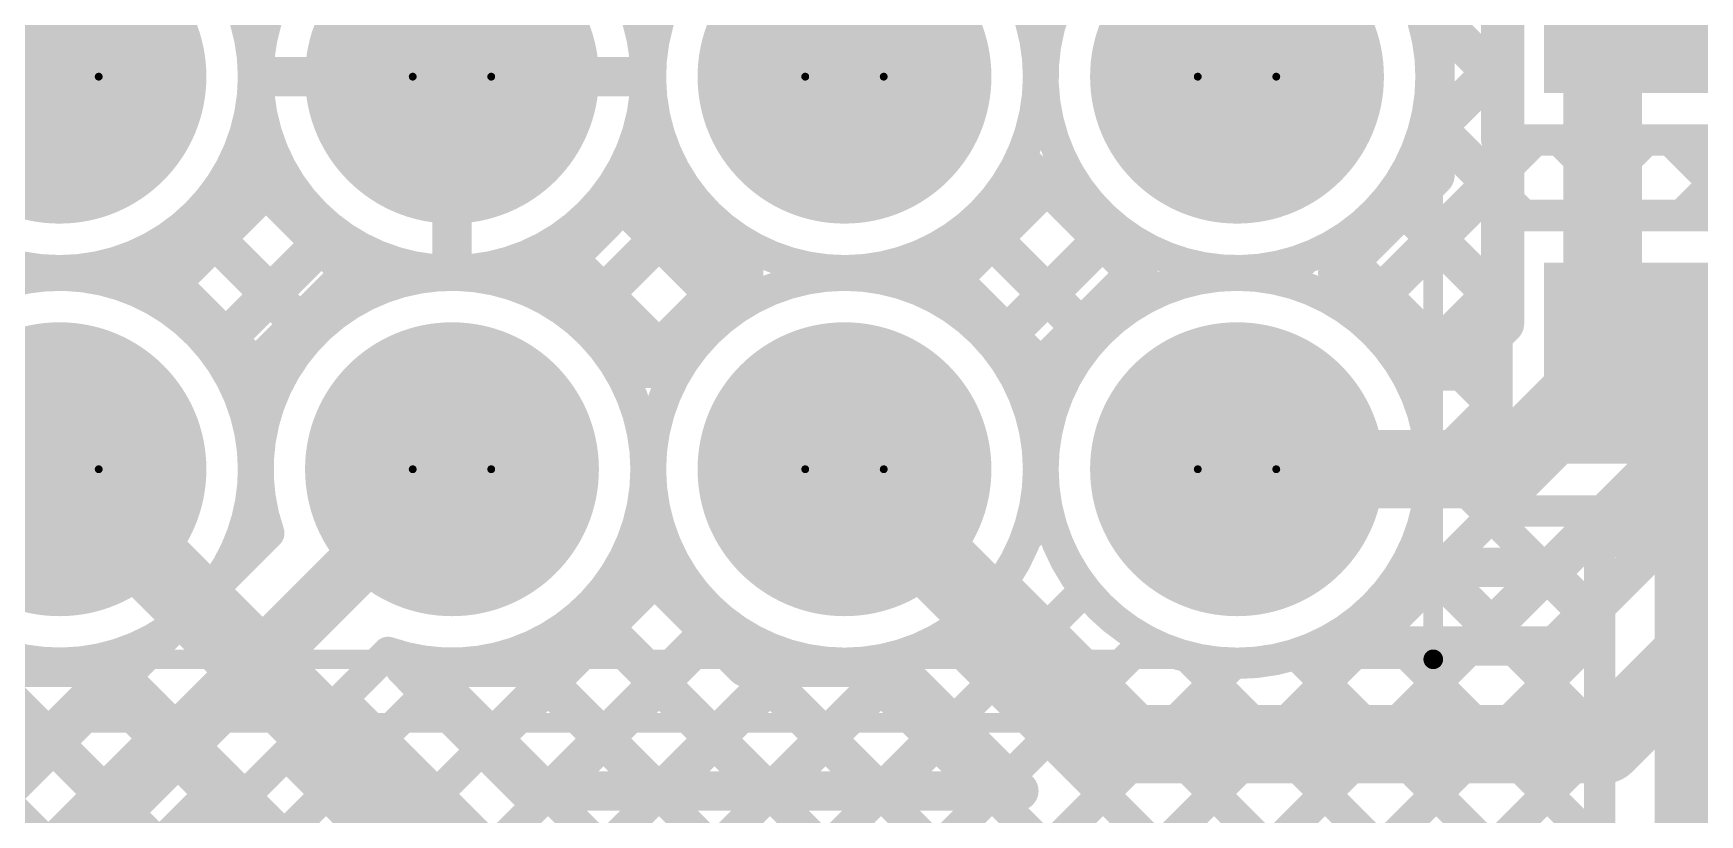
# Model space of a CAD drawing. Header units: inches. Extents: x -1.9 to 9.4, y 0 to 6.7.
# Drawn here: x 0.5357 to 0.9603, y 2.3136 to 2.5126 of the extents above; entities that cross this region are included whole.
import ezdxf

# ---------------------------------------------------------------- set-up
doc = ezdxf.new("R2010")
doc.units = ezdxf.units.IN
doc.header["$MEASUREMENT"] = 0
for name, color, linetype in [('Bottom Layer', 5, 'Continuous'), ('Bottom Solder', 6, 'Continuous'), ('Drill Drawing', 1, 'Continuous'), ('Multi-Layer', 9, 'Continuous'), ('Pad Holes', 156, 'Continuous'), ('Top Layer', 1, 'Continuous'), ('Top Overlay', 2, 'Continuous'), ('Top Paste', 8, 'Continuous'), ('Top Solder', 216, 'Continuous')]:
    doc.layers.add(name, color=color, linetype=linetype)

# ---------------------------------------------------------------- blocks, each defined once
blk = doc.blocks.new('PE2818_I_1')
at = {"layer": 'Top Overlay', "const_width": 0.005}
blk.add_lwpolyline([(0.55118, 0.61024), (0.55118, -0.61024)], dxfattribs=at)
blk = doc.blocks.new('PH_01338_21')
at = {"layer": 'Bottom Layer'}
h = blk.add_hatch(color=5, dxfattribs=at)
edge = h.paths.add_edge_path()
edge.add_arc((-0.1, 0.05), 0.03543, 0, 360)
h = blk.add_hatch(color=5, dxfattribs=at)
edge = h.paths.add_edge_path()
edge.add_arc((0, 0.05), 0.03543, 0, 360)
h = blk.add_hatch(color=5, dxfattribs=at)
edge = h.paths.add_edge_path()
edge.add_arc((0.1, 0.05), 0.03543, 0, 360)
h = blk.add_hatch(color=5, dxfattribs=at)
edge = h.paths.add_edge_path()
edge.add_arc((0.2, 0.05), 0.03543, 0, 360)
h = blk.add_hatch(color=5, dxfattribs=at)
edge = h.paths.add_edge_path()
edge.add_arc((-0.1, -0.05), 0.03543, 0, 360)
h = blk.add_hatch(color=5, dxfattribs=at)
edge = h.paths.add_edge_path()
edge.add_arc((0, -0.05), 0.03543, 0, 360)
h = blk.add_hatch(color=5, dxfattribs=at)
edge = h.paths.add_edge_path()
edge.add_arc((0.1, -0.05), 0.03543, 0, 360)
h = blk.add_hatch(color=5, dxfattribs=at)
edge = h.paths.add_edge_path()
edge.add_arc((0.2, -0.05), 0.03543, 0, 360)
at = {"layer": 'Bottom Solder'}
h = blk.add_hatch(color=6, dxfattribs=at)
edge = h.paths.add_edge_path()
edge.add_arc((-0.1, 0.05), 0.03743, 0, 360)
h = blk.add_hatch(color=6, dxfattribs=at)
edge = h.paths.add_edge_path()
edge.add_arc((0, 0.05), 0.03743, 0, 360)
h = blk.add_hatch(color=6, dxfattribs=at)
edge = h.paths.add_edge_path()
edge.add_arc((0.1, 0.05), 0.03743, 0, 360)
h = blk.add_hatch(color=6, dxfattribs=at)
edge = h.paths.add_edge_path()
edge.add_arc((0.2, 0.05), 0.03743, 0, 360)
h = blk.add_hatch(color=6, dxfattribs=at)
edge = h.paths.add_edge_path()
edge.add_arc((-0.1, -0.05), 0.03743, 0, 360)
h = blk.add_hatch(color=6, dxfattribs=at)
edge = h.paths.add_edge_path()
edge.add_arc((0, -0.05), 0.03743, 0, 360)
h = blk.add_hatch(color=6, dxfattribs=at)
edge = h.paths.add_edge_path()
edge.add_arc((0.1, -0.05), 0.03743, 0, 360)
h = blk.add_hatch(color=6, dxfattribs=at)
edge = h.paths.add_edge_path()
edge.add_arc((0.2, -0.05), 0.03743, 0, 360)
at = {"layer": 'Multi-Layer'}
h = blk.add_hatch(color=9, dxfattribs=at)
edge = h.paths.add_edge_path()
edge.add_arc((-0.1, 0.05), 0.03543, 0, 360)
h = blk.add_hatch(color=9, dxfattribs=at)
edge = h.paths.add_edge_path()
edge.add_arc((0, 0.05), 0.03543, 0, 360)
h = blk.add_hatch(color=9, dxfattribs=at)
edge = h.paths.add_edge_path()
edge.add_arc((0.1, 0.05), 0.03543, 0, 360)
h = blk.add_hatch(color=9, dxfattribs=at)
edge = h.paths.add_edge_path()
edge.add_arc((0.2, 0.05), 0.03543, 0, 360)
h = blk.add_hatch(color=9, dxfattribs=at)
edge = h.paths.add_edge_path()
edge.add_arc((-0.1, -0.05), 0.03543, 0, 360)
h = blk.add_hatch(color=9, dxfattribs=at)
edge = h.paths.add_edge_path()
edge.add_arc((0, -0.05), 0.03543, 0, 360)
h = blk.add_hatch(color=9, dxfattribs=at)
edge = h.paths.add_edge_path()
edge.add_arc((0.1, -0.05), 0.03543, 0, 360)
h = blk.add_hatch(color=9, dxfattribs=at)
edge = h.paths.add_edge_path()
edge.add_arc((0.2, -0.05), 0.03543, 0, 360)
at = {"layer": 'Pad Holes'}
h = blk.add_hatch(color=7, dxfattribs=at)
edge = h.paths.add_edge_path()
edge.add_arc((-0.1, 0.05), 0.02165, 0, 360)
h = blk.add_hatch(color=7, dxfattribs=at)
edge = h.paths.add_edge_path()
edge.add_arc((0, 0.05), 0.02165, 0, 360)
h = blk.add_hatch(color=7, dxfattribs=at)
edge = h.paths.add_edge_path()
edge.add_arc((0.1, 0.05), 0.02165, 0, 360)
h = blk.add_hatch(color=7, dxfattribs=at)
edge = h.paths.add_edge_path()
edge.add_arc((0.2, 0.05), 0.02165, 0, 360)
h = blk.add_hatch(color=7, dxfattribs=at)
edge = h.paths.add_edge_path()
edge.add_arc((-0.1, -0.05), 0.02165, 0, 360)
h = blk.add_hatch(color=7, dxfattribs=at)
edge = h.paths.add_edge_path()
edge.add_arc((0, -0.05), 0.02165, 0, 360)
h = blk.add_hatch(color=7, dxfattribs=at)
edge = h.paths.add_edge_path()
edge.add_arc((0.1, -0.05), 0.02165, 0, 360)
h = blk.add_hatch(color=7, dxfattribs=at)
edge = h.paths.add_edge_path()
edge.add_arc((0.2, -0.05), 0.02165, 0, 360)
at = {"layer": 'Top Layer'}
h = blk.add_hatch(color=1, dxfattribs=at)
edge = h.paths.add_edge_path()
edge.add_arc((-0.1, 0.05), 0.03543, 0, 360)
h = blk.add_hatch(color=1, dxfattribs=at)
edge = h.paths.add_edge_path()
edge.add_arc((0, 0.05), 0.03543, 0, 360)
h = blk.add_hatch(color=1, dxfattribs=at)
edge = h.paths.add_edge_path()
edge.add_arc((0.1, 0.05), 0.03543, 0, 360)
h = blk.add_hatch(color=1, dxfattribs=at)
edge = h.paths.add_edge_path()
edge.add_arc((0.2, 0.05), 0.03543, 0, 360)
h = blk.add_hatch(color=1, dxfattribs=at)
edge = h.paths.add_edge_path()
edge.add_arc((-0.1, -0.05), 0.03543, 0, 360)
h = blk.add_hatch(color=1, dxfattribs=at)
edge = h.paths.add_edge_path()
edge.add_arc((0, -0.05), 0.03543, 0, 360)
h = blk.add_hatch(color=1, dxfattribs=at)
edge = h.paths.add_edge_path()
edge.add_arc((0.1, -0.05), 0.03543, 0, 360)
h = blk.add_hatch(color=1, dxfattribs=at)
edge = h.paths.add_edge_path()
edge.add_arc((0.2, -0.05), 0.03543, 0, 360)
at = {"layer": 'Top Solder'}
h = blk.add_hatch(color=216, dxfattribs=at)
edge = h.paths.add_edge_path()
edge.add_arc((-0.1, 0.05), 0.03743, 0, 360)
h = blk.add_hatch(color=216, dxfattribs=at)
edge = h.paths.add_edge_path()
edge.add_arc((0, 0.05), 0.03743, 0, 360)
h = blk.add_hatch(color=216, dxfattribs=at)
edge = h.paths.add_edge_path()
edge.add_arc((0.1, 0.05), 0.03743, 0, 360)
h = blk.add_hatch(color=216, dxfattribs=at)
edge = h.paths.add_edge_path()
edge.add_arc((0.2, 0.05), 0.03743, 0, 360)
h = blk.add_hatch(color=216, dxfattribs=at)
edge = h.paths.add_edge_path()
edge.add_arc((-0.1, -0.05), 0.03743, 0, 360)
h = blk.add_hatch(color=216, dxfattribs=at)
edge = h.paths.add_edge_path()
edge.add_arc((0, -0.05), 0.03743, 0, 360)
h = blk.add_hatch(color=216, dxfattribs=at)
edge = h.paths.add_edge_path()
edge.add_arc((0.1, -0.05), 0.03743, 0, 360)
h = blk.add_hatch(color=216, dxfattribs=at)
edge = h.paths.add_edge_path()
edge.add_arc((0.2, -0.05), 0.03743, 0, 360)
at = {"layer": 'Top Overlay', "const_width": 0.005}
for points in [[(0.25, -0.09842), (0.25, 0.09842)], [(-0.25, -0.09842), (0.25, -0.09842)]]:
    blk.add_lwpolyline(points, dxfattribs=at)
at = {"layer": 'Top Overlay', "const_width": 0.0025}
blk.add_lwpolyline([(0.24875, -0.09842, 1), (0.25125, -0.09842, 1)], format="xyb", close=True, dxfattribs=at)
blk.add_lwpolyline([(0.24875, -0.09842, 1), (0.25125, -0.09842, 1)], format="xyb", close=True, dxfattribs=at)
blk = doc.blocks.new('MBS10S_27')
at = {"layer": 'Top Layer'}
for points in [[(0.08332, 0.07086), (0.15576, 0.07086), (0.15576, 0.02362), (0.08332, 0.02362)], [(0.08333, -0.02362), (0.15577, -0.02362), (0.15577, -0.07086), (0.08333, -0.07086)]]:
    blk.add_hatch(color=1, dxfattribs=at).paths.add_polyline_path(points)
at = {"layer": 'Top Paste'}
for points in [[(0.08332, 0.07086), (0.15576, 0.07086), (0.15576, 0.02362), (0.08332, 0.02362)], [(0.08333, -0.02362), (0.15577, -0.02362), (0.15577, -0.07086), (0.08333, -0.07086)]]:
    blk.add_hatch(color=8, dxfattribs=at).paths.add_polyline_path(points)
at = {"layer": 'Top Solder'}
for points in [[(0.08132, 0.07286), (0.15776, 0.07286), (0.15776, 0.02162), (0.08132, 0.02162)], [(0.08133, -0.02162), (0.15777, -0.02162), (0.15777, -0.07286), (0.08133, -0.07286)]]:
    blk.add_hatch(color=216, dxfattribs=at).paths.add_polyline_path(points)

msp = doc.modelspace()

# ---------------------------------------------------------------- linework, layer by layer
at = {"layer": 'Bottom Layer'}
for points, const_width in [([(0.74239, 2.50157), (0.74239, 2.85973)], 0.02), ([(0.93555, 2.42611), (0.93555, 2.81771)], 0.02), ([(0.91055, 2.43861), (0.91055, 2.80521)], 0.01), ([(0.64239, 2.50157), (0.64239, 2.54701)], 0.01), ([(0.89283, 2.51654), (0.91055, 2.53427)], 0.01), ([(0.89283, 2.47636), (0.89283, 2.52679)], 0.01), ([(0.89283, 2.51711), (0.91055, 2.49939)], 0.01), ([(0.89283, 2.48826), (0.91055, 2.50598)], 0.01), ([(0.89283, 2.48883), (0.91055, 2.4711)], 0.01), ([(0.56804, 2.45157), (0.59239, 2.47593)], 0.01), ([(0.59239, 2.47593), (0.61674, 2.45157)], 0.01), ([(0.66804, 2.45157), (0.69239, 2.47593)], 0.01), ([(0.69239, 2.47593), (0.71674, 2.45157)], 0.01), ([(0.76804, 2.45157), (0.79239, 2.47593)], 0.01), ([(0.76967, 2.44995), (0.79402, 2.4743)], 0.01), ([(0.79239, 2.47593), (0.81674, 2.45157)], 0.01), ([(0.79249, 2.47602), (0.81684, 2.45167)], 0.01), ([(0.86804, 2.45157), (0.89283, 2.47636)], 0.01), ([(0.87624, 2.44338), (0.91055, 2.4777)], 0.01), ([(0.57067, 2.44895), (0.59502, 2.4733)], 0.01), ([(0.67724, 2.44238), (0.70159, 2.46673)], 0.01), ([(0.68593, 2.46946), (0.71028, 2.44511)], 0.01), ([(0.88492, 2.46845), (0.91055, 2.44282)], 0.01), ([(0.57936, 2.46289), (0.60371, 2.43854)], 0.01), ([(0.77835, 2.46188), (0.8027, 2.43753)], 0.01), ([(0.58481, 2.4348), (0.60916, 2.45915)], 0.01), ([(0.78381, 2.43581), (0.80816, 2.46016)], 0.01), ([(0.67178, 2.45531), (0.69613, 2.43096)], 0.01), ([(0.87078, 2.45431), (0.89851, 2.42657)], 0.01), ([(0.56804, 2.45157), (0.59239, 2.42722)], 0.01), ([(0.59239, 2.42722), (0.61674, 2.45157)], 0.01), ([(0.66804, 2.45157), (0.69239, 2.42722)], 0.01), ([(0.69138, 2.42824), (0.71573, 2.45259)], 0.01), ([(0.69239, 2.42722), (0.71674, 2.45157)], 0.01), ([(0.76804, 2.45157), (0.79239, 2.42722)], 0.01), ([(0.79239, 2.42722), (0.81674, 2.45157)], 0.01), ([(0.86804, 2.45157), (0.89283, 2.42679)], 0.01), ([(0.89038, 2.42924), (0.91055, 2.44942)], 0.01), ([(0.89852, 2.42657), (0.91055, 2.43861)], 0.01), ([(0.91102, 2.40157), (0.93555, 2.42611)], 0.02), ([(0.89283, 2.42657), (0.89852, 2.42657)], 0.01), ([(0.54239, 2.40157), (0.64933, 2.29464)], 0.02), ([(0.74239, 2.40157), (0.81245, 2.33152)], 0.02), ([(0.84239, 2.40157), (0.91102, 2.40157)], 0.02), ([(0.92256, 2.37657), (0.94632, 2.40033)], 0.01), ([(0.93602, 2.38907), (0.94632, 2.39938)], 0.01), ([(0.94632, 2.37936), (0.94632, 2.39938)], 0.01), ([(0.92352, 2.37657), (0.93602, 2.38907)], 0.01), ([(0.92352, 2.37657), (0.93602, 2.38907)], 0.01), ([(0.93602, 2.38907), (0.94603, 2.37906)], 0.01), ([(0.92348, 2.35652), (0.94632, 2.37936)], 0.01), ([(0.65059, 2.33088), (0.69402, 2.3743)], 0.01), ([(0.66761, 2.35114), (0.69239, 2.37593)], 0.01), ([(0.69239, 2.37593), (0.71718, 2.35114)], 0.01), ([(0.87298, 2.35652), (0.89283, 2.37636)], 0.01), ([(0.87422, 2.35652), (0.89428, 2.37657)], 0.01), ([(0.89249, 2.37602), (0.912, 2.35652)], 0.01), ([(0.89283, 2.37657), (0.89852, 2.37657)], 0.01), ([(0.89852, 2.37657), (0.92352, 2.37657)], 0.01), ([(0.89852, 2.37657), (0.92352, 2.37657)], 0.01), ([(0.90251, 2.35652), (0.92256, 2.37657)], 0.01), ([(0.92023, 2.37657), (0.93188, 2.36492)], 0.01), ([(0.93598, 2.33152), (0.97132, 2.36686)], 0.02), ([(0.66764, 2.31964), (0.70816, 2.36016)], 0.01), ([(0.67936, 2.36289), (0.7226, 2.31964)], 0.01), ([(0.87835, 2.36188), (0.88372, 2.35652)], 0.01), ([(0.87298, 2.35652), (0.92348, 2.35652)], 0.01), ([(0.49283, 2.35143), (0.56343, 2.28083)], 0.01), ([(0.9534, 2.29464), (1.00834, 2.34958)], 0.02), ([(0.51584, 2.30926), (0.55652, 2.34994)], 0.01), ([(0.51718, 2.35114), (0.55533, 2.35114)], 0.01), ([(0.5214, 2.35114), (0.59171, 2.28083)], 0.01), ([(0.54968, 2.35114), (0.81, 2.09083)], 0.01), ([(0.55533, 2.35114), (0.62433, 2.28214)], 0.01), ([(0.63033, 2.35114), (0.66761, 2.35114)], 0.01), ([(0.63033, 2.35114), (0.66183, 2.31964)], 0.01), ([(0.63453, 2.35114), (0.66603, 2.31964)], 0.01), ([(0.63645, 2.34502), (0.64257, 2.35114)], 0.01), ([(0.66282, 2.35114), (0.69432, 2.31964)], 0.01), ([(0.69593, 2.31964), (0.72743, 2.35114)], 0.01), ([(0.71718, 2.35114), (0.75533, 2.35114)], 0.01), ([(0.71939, 2.35114), (0.75089, 2.31964)], 0.01), ([(0.72421, 2.31964), (0.75552, 2.35095)], 0.01), ([(0.74767, 2.35114), (0.77917, 2.31964)], 0.01), ([(0.75533, 2.35114), (0.78683, 2.31964)], 0.01), ([(0.52998, 2.29512), (0.57067, 2.3358)], 0.01), ([(0.75249, 2.31964), (0.76966, 2.33681)], 0.01), ([(0.81245, 2.33152), (0.93598, 2.33152)], 0.02), ([(0.54413, 2.28098), (0.58481, 2.32166)], 0.01), ([(0.78078, 2.31964), (0.7838, 2.32267)], 0.01), ([(0.66183, 2.31964), (0.78683, 2.31964)], 0.01)]:
    msp.add_lwpolyline(points, dxfattribs=dict(at, const_width=const_width))
for points, const_width in [([(0.89033, 2.51711, 1), (0.89533, 2.51711, 1)], 0.005), ([(0.89033, 2.51654, 1), (0.89533, 2.51654, 1)], 0.005), ([(0.73739, 2.50157, 1), (0.74739, 2.50157, 1)], 0.01), ([(0.90805, 2.50598, 1), (0.91305, 2.50598, 1)], 0.005), ([(0.63989, 2.50157, 1), (0.64489, 2.50157, 1)], 0.005), ([(0.90805, 2.49939, 1), (0.91305, 2.49939, 1)], 0.005), ([(0.89033, 2.48883, 1), (0.89533, 2.48883, 1)], 0.005), ([(0.89033, 2.48826, 1), (0.89533, 2.48826, 1)], 0.005), ([(0.58989, 2.47593, 1), (0.59489, 2.47593, 1)], 0.005), ([(0.58989, 2.47593, 1), (0.59489, 2.47593, 1)], 0.005), ([(0.68989, 2.47593, 1), (0.69489, 2.47593, 1)], 0.005), ([(0.68989, 2.47593, 1), (0.69489, 2.47593, 1)], 0.005), ([(0.78989, 2.47593, 1), (0.79489, 2.47593, 1)], 0.005), ([(0.78989, 2.47593, 1), (0.79489, 2.47593, 1)], 0.005), ([(0.78999, 2.47602, 1), (0.79499, 2.47602, 1)], 0.005), ([(0.79152, 2.4743, 1), (0.79652, 2.4743, 1)], 0.005), ([(0.89033, 2.47636, 1), (0.89533, 2.47636, 1)], 0.005), ([(0.89033, 2.47636, 1), (0.89533, 2.47636, 1)], 0.005), ([(0.90805, 2.4777, 1), (0.91305, 2.4777, 1)], 0.005), ([(0.59252, 2.4733, 1), (0.59752, 2.4733, 1)], 0.005), ([(0.90805, 2.4711, 1), (0.91305, 2.4711, 1)], 0.005), ([(0.68343, 2.46946, 1), (0.68843, 2.46946, 1)], 0.005), ([(0.69909, 2.46673, 1), (0.70409, 2.46673, 1)], 0.005), ([(0.88242, 2.46845, 1), (0.88742, 2.46845, 1)], 0.005), ([(0.57686, 2.46289, 1), (0.58186, 2.46289, 1)], 0.005), ([(0.77585, 2.46188, 1), (0.78085, 2.46188, 1)], 0.005), ([(0.60666, 2.45915, 1), (0.61166, 2.45915, 1)], 0.005), ([(0.80566, 2.46016, 1), (0.81066, 2.46016, 1)], 0.005), ([(0.66928, 2.45531, 1), (0.67428, 2.45531, 1)], 0.005), ([(0.86828, 2.45431, 1), (0.87328, 2.45431, 1)], 0.005), ([(0.56554, 2.45157, 1), (0.57054, 2.45157, 1)], 0.005), ([(0.56554, 2.45157, 1), (0.57054, 2.45157, 1)], 0.005), ([(0.56817, 2.44895, 1), (0.57317, 2.44895, 1)], 0.005), ([(0.61424, 2.45157, 1), (0.61924, 2.45157, 1)], 0.005), ([(0.61424, 2.45157, 1), (0.61924, 2.45157, 1)], 0.005), ([(0.66554, 2.45157, 1), (0.67054, 2.45157, 1)], 0.005), ([(0.66554, 2.45157, 1), (0.67054, 2.45157, 1)], 0.005), ([(0.71323, 2.45259, 1), (0.71823, 2.45259, 1)], 0.005), ([(0.71424, 2.45157, 1), (0.71924, 2.45157, 1)], 0.005), ([(0.71424, 2.45157, 1), (0.71924, 2.45157, 1)], 0.005), ([(0.76554, 2.45157, 1), (0.77054, 2.45157, 1)], 0.005), ([(0.76554, 2.45157, 1), (0.77054, 2.45157, 1)], 0.005), ([(0.76717, 2.44995, 1), (0.77217, 2.44995, 1)], 0.005), ([(0.81424, 2.45157, 1), (0.81924, 2.45157, 1)], 0.005), ([(0.81424, 2.45157, 1), (0.81924, 2.45157, 1)], 0.005), ([(0.81434, 2.45167, 1), (0.81934, 2.45167, 1)], 0.005), ([(0.86554, 2.45157, 1), (0.87054, 2.45157, 1)], 0.005), ([(0.86554, 2.45157, 1), (0.87054, 2.45157, 1)], 0.005), ([(0.90805, 2.44942, 1), (0.91305, 2.44942, 1)], 0.005), ([(0.70778, 2.44511, 1), (0.71278, 2.44511, 1)], 0.005), ([(0.67474, 2.44238, 1), (0.67974, 2.44238, 1)], 0.005), ([(0.87374, 2.44338, 1), (0.87874, 2.44338, 1)], 0.005), ([(0.90805, 2.44282, 1), (0.91305, 2.44282, 1)], 0.005), ([(0.60121, 2.43854, 1), (0.60621, 2.43854, 1)], 0.005), ([(0.8002, 2.43753, 1), (0.8052, 2.43753, 1)], 0.005), ([(0.90805, 2.43861, 1), (0.91305, 2.43861, 1)], 0.005), ([(0.90805, 2.43861, 1), (0.91305, 2.43861, 1)], 0.005), ([(0.58231, 2.4348, 1), (0.58731, 2.4348, 1)], 0.005), ([(0.78131, 2.43581, 1), (0.78631, 2.43581, 1)], 0.005), ([(0.68888, 2.42824, 1), (0.69388, 2.42824, 1)], 0.005), ([(0.69363, 2.43096, 1), (0.69863, 2.43096, 1)], 0.005), ([(0.88788, 2.42924, 1), (0.89288, 2.42924, 1)], 0.005), ([(0.93055, 2.42611, 1), (0.94055, 2.42611, 1)], 0.01), ([(0.93055, 2.42611, 1), (0.94055, 2.42611, 1)], 0.01), ([(0.58989, 2.42722, 1), (0.59489, 2.42722, 1)], 0.005), ([(0.58989, 2.42722, 1), (0.59489, 2.42722, 1)], 0.005), ([(0.68989, 2.42722, 1), (0.69489, 2.42722, 1)], 0.005), ([(0.68989, 2.42722, 1), (0.69489, 2.42722, 1)], 0.005), ([(0.78989, 2.42722, 1), (0.79489, 2.42722, 1)], 0.005), ([(0.78989, 2.42722, 1), (0.79489, 2.42722, 1)], 0.005), ([(0.89033, 2.42679, 1), (0.89533, 2.42679, 1)], 0.005), ([(0.89033, 2.42657, 1), (0.89533, 2.42657, 1)], 0.005), ([(0.89601, 2.42657, 1), (0.90101, 2.42657, 1)], 0.005), ([(0.89602, 2.42657, 1), (0.90102, 2.42657, 1)], 0.005), ([(0.89602, 2.42657, 1), (0.90102, 2.42657, 1)], 0.005), ([(0.53739, 2.40157, 1), (0.54739, 2.40157, 1)], 0.01), ([(0.73739, 2.40157, 1), (0.74739, 2.40157, 1)], 0.01), ([(0.83739, 2.40157, 1), (0.84739, 2.40157, 1)], 0.01), ([(0.90602, 2.40157, 1), (0.91602, 2.40157, 1)], 0.01), ([(0.90602, 2.40157, 1), (0.91602, 2.40157, 1)], 0.01), ([(0.94382, 2.40033, 1), (0.94882, 2.40033, 1)], 0.005), ([(0.94382, 2.39938, 1), (0.94882, 2.39938, 1)], 0.005), ([(0.94382, 2.39938, 1), (0.94882, 2.39938, 1)], 0.005), ([(0.93352, 2.38907, 1), (0.93852, 2.38907, 1)], 0.005), ([(0.93352, 2.38907, 1), (0.93852, 2.38907, 1)], 0.005), ([(0.93352, 2.38907, 1), (0.93852, 2.38907, 1)], 0.005), ([(0.93352, 2.38907, 1), (0.93852, 2.38907, 1)], 0.005), ([(0.94353, 2.37906, 1), (0.94853, 2.37906, 1)], 0.005), ([(0.94382, 2.37936, 1), (0.94882, 2.37936, 1)], 0.005), ([(0.94382, 2.37936, 1), (0.94882, 2.37936, 1)], 0.005), ([(0.68989, 2.37593, 1), (0.69489, 2.37593, 1)], 0.005), ([(0.68989, 2.37593, 1), (0.69489, 2.37593, 1)], 0.005), ([(0.69152, 2.3743, 1), (0.69652, 2.3743, 1)], 0.005), ([(0.88999, 2.37602, 1), (0.89499, 2.37602, 1)], 0.005), ([(0.89033, 2.37657, 1), (0.89533, 2.37657, 1)], 0.005), ([(0.89033, 2.37636, 1), (0.89533, 2.37636, 1)], 0.005), ([(0.89178, 2.37657, 1), (0.89678, 2.37657, 1)], 0.005), ([(0.89602, 2.37657, 1), (0.90102, 2.37657, 1)], 0.005), ([(0.89602, 2.37657, 1), (0.90102, 2.37657, 1)], 0.005), ([(0.89602, 2.37657, 1), (0.90102, 2.37657, 1)], 0.005), ([(0.91773, 2.37657, 1), (0.92273, 2.37657, 1)], 0.005), ([(0.92006, 2.37657, 1), (0.92506, 2.37657, 1)], 0.005), ([(0.92006, 2.37657, 1), (0.92506, 2.37657, 1)], 0.005), ([(0.92102, 2.37657, 1), (0.92602, 2.37657, 1)], 0.005), ([(0.92102, 2.37657, 1), (0.92602, 2.37657, 1)], 0.005), ([(0.92102, 2.37657, 1), (0.92602, 2.37657, 1)], 0.005), ([(0.92102, 2.37657, 1), (0.92602, 2.37657, 1)], 0.005), ([(0.92938, 2.36492, 1), (0.93438, 2.36492, 1)], 0.005), ([(0.67686, 2.36289, 1), (0.68186, 2.36289, 1)], 0.005), ([(0.70566, 2.36016, 1), (0.71066, 2.36016, 1)], 0.005), ([(0.87585, 2.36188, 1), (0.88085, 2.36188, 1)], 0.005), ([(0.87048, 2.35652, 1), (0.87548, 2.35652, 1)], 0.005), ([(0.87048, 2.35652, 1), (0.87548, 2.35652, 1)], 0.005), ([(0.87172, 2.35652, 1), (0.87672, 2.35652, 1)], 0.005), ([(0.88122, 2.35652, 1), (0.88622, 2.35652, 1)], 0.005), ([(0.90001, 2.35652, 1), (0.90501, 2.35652, 1)], 0.005), ([(0.9095, 2.35652, 1), (0.9145, 2.35652, 1)], 0.005), ([(0.92098, 2.35652, 1), (0.92598, 2.35652, 1)], 0.005), ([(0.92098, 2.35652, 1), (0.92598, 2.35652, 1)], 0.005), ([(0.54718, 2.35114, 1), (0.55218, 2.35114, 1)], 0.005), ([(0.55283, 2.35114, 1), (0.55783, 2.35114, 1)], 0.005), ([(0.55283, 2.35114, 1), (0.55783, 2.35114, 1)], 0.005), ([(0.55402, 2.34994, 1), (0.55902, 2.34994, 1)], 0.005), ([(0.62783, 2.35114, 1), (0.63283, 2.35114, 1)], 0.005), ([(0.62783, 2.35114, 1), (0.63283, 2.35114, 1)], 0.005), ([(0.63203, 2.35114, 1), (0.63703, 2.35114, 1)], 0.005), ([(0.64007, 2.35114, 1), (0.64507, 2.35114, 1)], 0.005), ([(0.66032, 2.35114, 1), (0.66532, 2.35114, 1)], 0.005), ([(0.66511, 2.35114, 1), (0.67011, 2.35114, 1)], 0.005), ([(0.66511, 2.35114, 1), (0.67011, 2.35114, 1)], 0.005), ([(0.71468, 2.35114, 1), (0.71968, 2.35114, 1)], 0.005), ([(0.71468, 2.35114, 1), (0.71968, 2.35114, 1)], 0.005), ([(0.71689, 2.35114, 1), (0.72189, 2.35114, 1)], 0.005), ([(0.72493, 2.35114, 1), (0.72993, 2.35114, 1)], 0.005), ([(0.74517, 2.35114, 1), (0.75017, 2.35114, 1)], 0.005), ([(0.75283, 2.35114, 1), (0.75783, 2.35114, 1)], 0.005), ([(0.75283, 2.35114, 1), (0.75783, 2.35114, 1)], 0.005), ([(0.75302, 2.35095, 1), (0.75802, 2.35095, 1)], 0.005), ([(0.63395, 2.34502, 1), (0.63895, 2.34502, 1)], 0.005), ([(0.56817, 2.3358, 1), (0.57317, 2.3358, 1)], 0.005), ([(0.76716, 2.33681, 1), (0.77216, 2.33681, 1)], 0.005), ([(0.80745, 2.33152, 1), (0.81745, 2.33152, 1)], 0.01), ([(0.80745, 2.33152, 1), (0.81745, 2.33152, 1)], 0.01), ([(0.93098, 2.33152, 1), (0.94098, 2.33152, 1)], 0.01), ([(0.93098, 2.33152, 1), (0.94098, 2.33152, 1)], 0.01), ([(0.64809, 2.33088, 1), (0.65309, 2.33088, 1)], 0.005), ([(0.58231, 2.32166, 1), (0.58731, 2.32166, 1)], 0.005), ([(0.7813, 2.32267, 1), (0.7863, 2.32267, 1)], 0.005), ([(0.65933, 2.31964, 1), (0.66433, 2.31964, 1)], 0.005), ([(0.65933, 2.31964, 1), (0.66433, 2.31964, 1)], 0.005), ([(0.66353, 2.31964, 1), (0.66853, 2.31964, 1)], 0.005), ([(0.66514, 2.31964, 1), (0.67014, 2.31964, 1)], 0.005), ([(0.69182, 2.31964, 1), (0.69682, 2.31964, 1)], 0.005), ([(0.69343, 2.31964, 1), (0.69843, 2.31964, 1)], 0.005), ([(0.7201, 2.31964, 1), (0.7251, 2.31964, 1)], 0.005), ([(0.72171, 2.31964, 1), (0.72671, 2.31964, 1)], 0.005), ([(0.74839, 2.31964, 1), (0.75339, 2.31964, 1)], 0.005), ([(0.74999, 2.31964, 1), (0.75499, 2.31964, 1)], 0.005), ([(0.77667, 2.31964, 1), (0.78167, 2.31964, 1)], 0.005), ([(0.77828, 2.31964, 1), (0.78328, 2.31964, 1)], 0.005), ([(0.78433, 2.31964, 1), (0.78933, 2.31964, 1)], 0.005), ([(0.78433, 2.31964, 1), (0.78933, 2.31964, 1)], 0.005)]:
    msp.add_lwpolyline(points, format="xyb", close=True, dxfattribs=dict(at, const_width=const_width))
at = {"layer": 'Drill Drawing'}
for points, const_width in [([(0.55239, 2.50157, 1), (0.53239, 2.50157, 1)], 0.002), ([(0.65239, 2.50157, 1), (0.63239, 2.50157, 1)], 0.002), ([(0.75239, 2.50157, 1), (0.73239, 2.50157, 1)], 0.002), ([(0.85239, 2.50157, 1), (0.83239, 2.50157, 1)], 0.002), ([(0.55189, 2.50157, 1), (0.55289, 2.50157, 1)], 0.001), ([(0.63189, 2.50157, 1), (0.63289, 2.50157, 1)], 0.001), ([(0.65189, 2.50157, 1), (0.65289, 2.50157, 1)], 0.001), ([(0.73189, 2.50157, 1), (0.73289, 2.50157, 1)], 0.001), ([(0.75189, 2.50157, 1), (0.75289, 2.50157, 1)], 0.001), ([(0.83189, 2.50157, 1), (0.83289, 2.50157, 1)], 0.001), ([(0.85189, 2.50157, 1), (0.85289, 2.50157, 1)], 0.001), ([(0.55239, 2.40157, 1), (0.53239, 2.40157, 1)], 0.002), ([(0.65239, 2.40157, 1), (0.63239, 2.40157, 1)], 0.002), ([(0.75239, 2.40157, 1), (0.73239, 2.40157, 1)], 0.002), ([(0.85239, 2.40157, 1), (0.83239, 2.40157, 1)], 0.002), ([(0.55189, 2.40157, 1), (0.55289, 2.40157, 1)], 0.001), ([(0.63189, 2.40157, 1), (0.63289, 2.40157, 1)], 0.001), ([(0.65189, 2.40157, 1), (0.65289, 2.40157, 1)], 0.001), ([(0.73189, 2.40157, 1), (0.73289, 2.40157, 1)], 0.001), ([(0.75189, 2.40157, 1), (0.75289, 2.40157, 1)], 0.001), ([(0.83189, 2.40157, 1), (0.83289, 2.40157, 1)], 0.001), ([(0.85189, 2.40157, 1), (0.85289, 2.40157, 1)], 0.001)]:
    msp.add_lwpolyline(points, format="xyb", close=True, dxfattribs=dict(at, const_width=const_width))
at = {"layer": 'Top Layer'}
for points, const_width in [([(0.90857, 2.48544), (0.90857, 2.56069)], 0.008), ([(0.83831, 2.50566), (0.83831, 2.55003)], 0.02), ([(0.64239, 2.50157), (0.64239, 2.54701)], 0.01), ([(0.89025, 2.51396), (0.90857, 2.53228)], 0.008), ([(0.88695, 2.52299), (0.90857, 2.50137)], 0.008), ([(0.69064, 2.51235), (0.6955, 2.5172)], 0.008), ([(0.83831, 2.50566), (0.84239, 2.50157)], 0.02), ([(0.59696, 2.50157), (0.64239, 2.50157)], 0.01), ([(0.64239, 2.50157), (0.68783, 2.50157)], 0.01), ([(0.64239, 2.45614), (0.64239, 2.50157)], 0.01), ([(0.88861, 2.48405), (0.90857, 2.504)], 0.008), ([(0.69101, 2.49265), (0.69456, 2.48911)], 0.008), ([(0.68714, 2.48056), (0.6948, 2.48822)], 0.008), ([(0.89068, 2.49098), (0.91545, 2.46621)], 0.008), ([(0.87314, 2.44028), (0.9183, 2.48544)], 0.008), ([(0.90857, 2.48544), (0.97478, 2.48544)], 0.008), ([(0.9245, 2.48544), (0.94373, 2.46621)], 0.008), ([(0.92734, 2.46621), (0.94658, 2.48544)], 0.008), ([(0.95278, 2.48544), (0.97202, 2.46621)], 0.008), ([(0.95563, 2.46621), (0.97482, 2.4854)], 0.008), ([(0.58801, 2.48252), (0.62334, 2.44719)], 0.008), ([(0.7874, 2.48112), (0.82194, 2.44658)], 0.008), ([(0.56647, 2.44475), (0.59922, 2.4775)], 0.008), ([(0.76517, 2.44545), (0.79852, 2.4788)], 0.008), ([(0.68259, 2.4728), (0.71361, 2.44177)], 0.008), ([(0.88173, 2.47164), (0.90858, 2.4448)], 0.008), ([(0.67424, 2.43938), (0.70459, 2.46973)], 0.008), ([(0.57648, 2.46577), (0.60659, 2.43566)], 0.008), ([(0.77543, 2.4648), (0.80562, 2.43461)], 0.008), ([(0.78075, 2.43275), (0.81121, 2.46321)], 0.008), ([(0.90858, 2.46621), (0.99402, 2.46621)], 0.008), ([(0.90858, 2.39096), (0.90858, 2.46621)], 0.008), ([(0.58164, 2.43163), (0.61234, 2.46233)], 0.008), ([(0.66788, 2.45922), (0.70004, 2.42706)], 0.008), ([(0.86661, 2.45848), (0.90858, 2.41651)], 0.008), ([(0.55896, 2.455), (0.59582, 2.41814)], 0.008), ([(0.65575, 2.44917), (0.66341, 2.45683)], 0.008), ([(0.68668, 2.42353), (0.72043, 2.45729)], 0.008), ([(0.75746, 2.45449), (0.76823, 2.44372)], 0.008), ([(0.85416, 2.44959), (0.85992, 2.45535)], 0.008), ([(0.53254, 2.45313), (0.53519, 2.45048)], 0.008), ([(0.62677, 2.44847), (0.63162, 2.45333)], 0.008), ([(0.72993, 2.45374), (0.73347, 2.4502)], 0.008), ([(0.82357, 2.44728), (0.83, 2.45372)], 0.008), ([(0.886, 2.42486), (0.90858, 2.44744)], 0.008), ([(0.9588, 2.27337), (0.9588, 2.42858)], 0.02), ([(0.78454, 2.42741), (0.79531, 2.41664)], 0.008), ([(0.79025, 2.41396), (0.79669, 2.4204)], 0.008), ([(0.59064, 2.41235), (0.5955, 2.4172)], 0.008), ([(0.89182, 2.4024), (0.90858, 2.41915)], 0.008), ([(0.53393, 2.29311), (0.64239, 2.40157)], 0.015), ([(0.8917, 2.4051), (0.9348, 2.36201)], 0.008), ([(0.5913, 2.39438), (0.59395, 2.39172)], 0.008), ([(0.63234, 2.11463), (0.90867, 2.39096)], 0.008), ([(0.79101, 2.39265), (0.79456, 2.38911)], 0.008), ([(0.90858, 2.39096), (0.9348, 2.39096)], 0.008), ([(0.9348, 2.27337), (0.9348, 2.39096)], 0.008), ([(0.58714, 2.38056), (0.5948, 2.38822)], 0.008), ([(0.63682, 2.09083), (0.9348, 2.38881)], 0.008), ([(0.78861, 2.38405), (0.79438, 2.38981)], 0.008), ([(0.5805, 2.37009), (0.59572, 2.3853)], 0.008), ([(0.68801, 2.38252), (0.8363, 2.23423)], 0.008), ([(0.49183, 2.38071), (0.54148, 2.33106)], 0.008), ([(0.5943, 2.27459), (0.69852, 2.3788)], 0.008), ([(0.8874, 2.38112), (0.9348, 2.33372)], 0.008), ([(0.63234, 2.19949), (0.80368, 2.37083)], 0.008), ([(0.78259, 2.3728), (1.03839, 2.11699)], 0.008), ([(0.67648, 2.36577), (0.81679, 2.22546)], 0.008), ([(0.51873, 2.30831), (0.57388, 2.36347)], 0.008), ([(0.61715, 2.26915), (0.71121, 2.36321)], 0.008), ([(0.87543, 2.3648), (0.9348, 2.30544)], 0.008), ([(0.44161, 2.23503), (0.56341, 2.35683)], 0.008), ([(0.63234, 2.1712), (0.81911, 2.35797)], 0.008), ([(0.6651, 2.09083), (0.9348, 2.36052)], 0.008), ([(0.76788, 2.35922), (1.0101, 2.11699)], 0.008), ([(0.54832, 2.3525), (0.55562, 2.3452)], 0.008), ([(0.55543, 2.2842), (0.62612, 2.3549)], 0.008), ([(0.55543, 2.264), (0.64359, 2.35216)], 0.008), ([(0.62986, 2.25357), (0.73, 2.35372)], 0.008), ([(0.63234, 2.22777), (0.75992, 2.35535)], 0.008), ([(0.63254, 2.35313), (0.79699, 2.18869)], 0.008), ([(0.65896, 2.355), (0.80349, 2.21047)], 0.008), ([(0.7465, 2.35231), (0.86911, 2.2297)], 0.008), ([(0.82993, 2.35374), (0.99691, 2.18675)], 0.008), ([(0.85746, 2.35449), (0.9348, 2.27715)], 0.008), ([(0.63234, 2.14292), (0.84157, 2.35215)], 0.008), ([(0.61431, 2.34308), (0.86656, 2.09083)], 0.008), ([(0.83691, 2.23435), (0.9348, 2.33224)], 0.008), ([(0.60017, 2.32894), (0.83828, 2.09083)], 0.008), ([(0.58602, 2.3148), (0.81, 2.09083)], 0.008)]:
    msp.add_lwpolyline(points, dxfattribs=dict(at, const_width=const_width))
for points, const_width in [([(0.59183, 2.50157, 1), (0.49296, 2.50157, 1)], 0.008), ([(0.69183, 2.50157, 1), (0.59296, 2.50157, 1)], 0.008), ([(0.88825, 2.51396, 1), (0.89225, 2.51396, 1)], 0.004), ([(0.68864, 2.51235, 1), (0.69264, 2.51235, 1)], 0.004), ([(0.83331, 2.50566, 1), (0.84331, 2.50566, 1)], 0.01), ([(0.83331, 2.50566, 1), (0.84331, 2.50566, 1)], 0.01), ([(0.83739, 2.50157, 1), (0.84739, 2.50157, 1)], 0.01), ([(0.58983, 2.50157, 1), (0.59383, 2.50157, 1)], 0.004), ([(0.59096, 2.50157, 1), (0.59496, 2.50157, 1)], 0.004), ([(0.59446, 2.50157, 1), (0.59946, 2.50157, 1)], 0.005), ([(0.63989, 2.50157, 1), (0.64489, 2.50157, 1)], 0.005), ([(0.63989, 2.50157, 1), (0.64489, 2.50157, 1)], 0.005), ([(0.63989, 2.50157, 1), (0.64489, 2.50157, 1)], 0.005), ([(0.63989, 2.50157, 1), (0.64489, 2.50157, 1)], 0.005), ([(0.68533, 2.50157, 1), (0.69033, 2.50157, 1)], 0.005), ([(0.68983, 2.50157, 1), (0.69383, 2.50157, 1)], 0.004), ([(0.78983, 2.50157, 1), (0.79383, 2.50157, 1)], 0.004), ([(0.78983, 2.50157, 1), (0.79383, 2.50157, 1)], 0.004), ([(0.88983, 2.50157, 1), (0.89383, 2.50157, 1)], 0.004), ([(0.88983, 2.50157, 1), (0.89383, 2.50157, 1)], 0.004), ([(0.90657, 2.504, 1), (0.91057, 2.504, 1)], 0.004), ([(0.90657, 2.50137, 1), (0.91057, 2.50137, 1)], 0.004), ([(0.68901, 2.49265, 1), (0.69301, 2.49265, 1)], 0.004), ([(0.69256, 2.48911, 1), (0.69656, 2.48911, 1)], 0.004), ([(0.6928, 2.48822, 1), (0.6968, 2.48822, 1)], 0.004), ([(0.88868, 2.49098, 1), (0.89268, 2.49098, 1)], 0.004), ([(0.88661, 2.48405, 1), (0.89061, 2.48405, 1)], 0.004), ([(0.90657, 2.48544, 1), (0.91057, 2.48544, 1)], 0.004), ([(0.90657, 2.48544, 1), (0.91057, 2.48544, 1)], 0.004), ([(0.9163, 2.48544, 1), (0.9203, 2.48544, 1)], 0.004), ([(0.9225, 2.48544, 1), (0.9265, 2.48544, 1)], 0.004), ([(0.94458, 2.48544, 1), (0.94858, 2.48544, 1)], 0.004), ([(0.95078, 2.48544, 1), (0.95478, 2.48544, 1)], 0.004), ([(0.58601, 2.48252, 1), (0.59001, 2.48252, 1)], 0.004), ([(0.68514, 2.48056, 1), (0.68914, 2.48056, 1)], 0.004), ([(0.7854, 2.48112, 1), (0.7894, 2.48112, 1)], 0.004), ([(0.59722, 2.4775, 1), (0.60122, 2.4775, 1)], 0.004), ([(0.79652, 2.4788, 1), (0.80052, 2.4788, 1)], 0.004), ([(0.68059, 2.4728, 1), (0.68459, 2.4728, 1)], 0.004), ([(0.87973, 2.47164, 1), (0.88373, 2.47164, 1)], 0.004), ([(0.70259, 2.46973, 1), (0.70659, 2.46973, 1)], 0.004), ([(0.57448, 2.46577, 1), (0.57848, 2.46577, 1)], 0.004), ([(0.77343, 2.4648, 1), (0.77743, 2.4648, 1)], 0.004), ([(0.80921, 2.46321, 1), (0.81321, 2.46321, 1)], 0.004), ([(0.90658, 2.46621, 1), (0.91058, 2.46621, 1)], 0.004), ([(0.90658, 2.46621, 1), (0.91058, 2.46621, 1)], 0.004), ([(0.91345, 2.46621, 1), (0.91745, 2.46621, 1)], 0.004), ([(0.92534, 2.46621, 1), (0.92934, 2.46621, 1)], 0.004), ([(0.94173, 2.46621, 1), (0.94573, 2.46621, 1)], 0.004), ([(0.95363, 2.46621, 1), (0.95763, 2.46621, 1)], 0.004), ([(0.61034, 2.46233, 1), (0.61434, 2.46233, 1)], 0.004), ([(0.66588, 2.45922, 1), (0.66988, 2.45922, 1)], 0.004), ([(0.86461, 2.45848, 1), (0.86861, 2.45848, 1)], 0.004), ([(0.55696, 2.455, 1), (0.56096, 2.455, 1)], 0.004), ([(0.63989, 2.45614, 1), (0.64489, 2.45614, 1)], 0.005), ([(0.66141, 2.45683, 1), (0.66541, 2.45683, 1)], 0.004), ([(0.71843, 2.45729, 1), (0.72243, 2.45729, 1)], 0.004), ([(0.75546, 2.45449, 1), (0.75946, 2.45449, 1)], 0.004), ([(0.85792, 2.45535, 1), (0.86192, 2.45535, 1)], 0.004), ([(0.53054, 2.45313, 1), (0.53454, 2.45313, 1)], 0.004), ([(0.53319, 2.45048, 1), (0.53719, 2.45048, 1)], 0.004), ([(0.62962, 2.45333, 1), (0.63362, 2.45333, 1)], 0.004), ([(0.79183, 2.40157, 1), (0.69296, 2.40157, 1)], 0.008), ([(0.72793, 2.45374, 1), (0.73193, 2.45374, 1)], 0.004), ([(0.73147, 2.4502, 1), (0.73547, 2.4502, 1)], 0.004), ([(0.89183, 2.40157, 1), (0.79296, 2.40157, 1)], 0.008), ([(0.828, 2.45372, 1), (0.832, 2.45372, 1)], 0.004), ([(0.62134, 2.44719, 1), (0.62534, 2.44719, 1)], 0.004), ([(0.62477, 2.44847, 1), (0.62877, 2.44847, 1)], 0.004), ([(0.65375, 2.44917, 1), (0.65775, 2.44917, 1)], 0.004), ([(0.81994, 2.44658, 1), (0.82394, 2.44658, 1)], 0.004), ([(0.82157, 2.44728, 1), (0.82557, 2.44728, 1)], 0.004), ([(0.85216, 2.44959, 1), (0.85616, 2.44959, 1)], 0.004), ([(0.90658, 2.44744, 1), (0.91058, 2.44744, 1)], 0.004), ([(0.56447, 2.44475, 1), (0.56847, 2.44475, 1)], 0.004), ([(0.71161, 2.44177, 1), (0.71561, 2.44177, 1)], 0.004), ([(0.76317, 2.44545, 1), (0.76717, 2.44545, 1)], 0.004), ([(0.76623, 2.44372, 1), (0.77023, 2.44372, 1)], 0.004), ([(0.90658, 2.4448, 1), (0.91058, 2.4448, 1)], 0.004), ([(0.67224, 2.43938, 1), (0.67624, 2.43938, 1)], 0.004), ([(0.87114, 2.44028, 1), (0.87514, 2.44028, 1)], 0.004), ([(0.60459, 2.43566, 1), (0.60859, 2.43566, 1)], 0.004), ([(0.80362, 2.43461, 1), (0.80762, 2.43461, 1)], 0.004), ([(0.9538, 2.42858, 1), (0.9638, 2.42858, 1)], 0.01), ([(0.57964, 2.43163, 1), (0.58364, 2.43163, 1)], 0.004), ([(0.77875, 2.43275, 1), (0.78275, 2.43275, 1)], 0.004), ([(0.69804, 2.42706, 1), (0.70204, 2.42706, 1)], 0.004), ([(0.78254, 2.42741, 1), (0.78654, 2.42741, 1)], 0.004), ([(0.884, 2.42486, 1), (0.888, 2.42486, 1)], 0.004), ([(0.68468, 2.42353, 1), (0.68868, 2.42353, 1)], 0.004), ([(0.79469, 2.4204, 1), (0.79869, 2.4204, 1)], 0.004), ([(0.5935, 2.4172, 1), (0.5975, 2.4172, 1)], 0.004), ([(0.59382, 2.41814, 1), (0.59782, 2.41814, 1)], 0.004), ([(0.79331, 2.41664, 1), (0.79731, 2.41664, 1)], 0.004), ([(0.90658, 2.41915, 1), (0.91058, 2.41915, 1)], 0.004), ([(0.90658, 2.41651, 1), (0.91058, 2.41651, 1)], 0.004), ([(0.58864, 2.41235, 1), (0.59264, 2.41235, 1)], 0.004), ([(0.78825, 2.41396, 1), (0.79225, 2.41396, 1)], 0.004), ([(0.63864, 2.40157, 1), (0.64614, 2.40157, 1)], 0.0075), ([(0.8897, 2.4051, 1), (0.8937, 2.4051, 1)], 0.004), ([(0.58983, 2.40157, 1), (0.59383, 2.40157, 1)], 0.004), ([(0.58983, 2.40157, 1), (0.59383, 2.40157, 1)], 0.004), ([(0.68983, 2.40157, 1), (0.69383, 2.40157, 1)], 0.004), ([(0.68983, 2.40157, 1), (0.69383, 2.40157, 1)], 0.004), ([(0.69096, 2.40157, 1), (0.69496, 2.40157, 1)], 0.004), ([(0.78983, 2.40157, 1), (0.79383, 2.40157, 1)], 0.004), ([(0.79096, 2.40157, 1), (0.79496, 2.40157, 1)], 0.004), ([(0.88982, 2.4024, 1), (0.89382, 2.4024, 1)], 0.004), ([(0.88983, 2.40157, 1), (0.89383, 2.40157, 1)], 0.004), ([(0.5893, 2.39438, 1), (0.5933, 2.39438, 1)], 0.004), ([(0.59195, 2.39172, 1), (0.59595, 2.39172, 1)], 0.004), ([(0.78901, 2.39265, 1), (0.79301, 2.39265, 1)], 0.004), ([(0.90658, 2.39096, 1), (0.91058, 2.39096, 1)], 0.004), ([(0.90658, 2.39096, 1), (0.91058, 2.39096, 1)], 0.004), ([(0.90667, 2.39096, 1), (0.91067, 2.39096, 1)], 0.004), ([(0.9328, 2.39096, 1), (0.9368, 2.39096, 1)], 0.004), ([(0.9328, 2.39096, 1), (0.9368, 2.39096, 1)], 0.004), ([(0.5928, 2.38822, 1), (0.5968, 2.38822, 1)], 0.004), ([(0.79238, 2.38981, 1), (0.79638, 2.38981, 1)], 0.004), ([(0.79256, 2.38911, 1), (0.79656, 2.38911, 1)], 0.004), ([(0.9328, 2.38881, 1), (0.9368, 2.38881, 1)], 0.004), ([(0.59372, 2.3853, 1), (0.59772, 2.3853, 1)], 0.004), ([(0.59372, 2.3853, 1), (0.59772, 2.3853, 1)], 0.004), ([(0.68601, 2.38252, 1), (0.69001, 2.38252, 1)], 0.004), ([(0.78661, 2.38405, 1), (0.79061, 2.38405, 1)], 0.004), ([(0.58514, 2.38056, 1), (0.58914, 2.38056, 1)], 0.004), ([(0.69652, 2.3788, 1), (0.70052, 2.3788, 1)], 0.004), ([(0.8854, 2.38112, 1), (0.8894, 2.38112, 1)], 0.004), ([(0.5785, 2.37009, 1), (0.5825, 2.37009, 1)], 0.004), ([(0.5785, 2.37009, 1), (0.5825, 2.37009, 1)], 0.004), ([(0.78059, 2.3728, 1), (0.78459, 2.3728, 1)], 0.004), ([(0.80168, 2.37083, 1), (0.80568, 2.37083, 1)], 0.004), ([(0.67448, 2.36577, 1), (0.67848, 2.36577, 1)], 0.004), ([(0.57188, 2.36347, 1), (0.57588, 2.36347, 1)], 0.004), ([(0.57188, 2.36347, 1), (0.57588, 2.36347, 1)], 0.004), ([(0.70921, 2.36321, 1), (0.71321, 2.36321, 1)], 0.004), ([(0.87343, 2.3648, 1), (0.87743, 2.3648, 1)], 0.004), ([(0.9328, 2.36201, 1), (0.9368, 2.36201, 1)], 0.004), ([(0.56141, 2.35683, 1), (0.56541, 2.35683, 1)], 0.004), ([(0.76588, 2.35922, 1), (0.76988, 2.35922, 1)], 0.004), ([(0.81711, 2.35797, 1), (0.82111, 2.35797, 1)], 0.004), ([(0.9328, 2.36052, 1), (0.9368, 2.36052, 1)], 0.004), ([(0.54632, 2.3525, 1), (0.55032, 2.3525, 1)], 0.004), ([(0.62412, 2.3549, 1), (0.62812, 2.3549, 1)], 0.004), ([(0.62412, 2.3549, 1), (0.62812, 2.3549, 1)], 0.004), ([(0.63054, 2.35313, 1), (0.63454, 2.35313, 1)], 0.004), ([(0.64159, 2.35216, 1), (0.64559, 2.35216, 1)], 0.004), ([(0.65696, 2.355, 1), (0.66096, 2.355, 1)], 0.004), ([(0.728, 2.35372, 1), (0.732, 2.35372, 1)], 0.004), ([(0.7445, 2.35231, 1), (0.7485, 2.35231, 1)], 0.004), ([(0.75792, 2.35535, 1), (0.76192, 2.35535, 1)], 0.004), ([(0.82793, 2.35374, 1), (0.83193, 2.35374, 1)], 0.004), ([(0.85546, 2.35449, 1), (0.85946, 2.35449, 1)], 0.004), ([(0.83957, 2.35215, 1), (0.84357, 2.35215, 1)], 0.004), ([(0.55362, 2.3452, 1), (0.55762, 2.3452, 1)], 0.004), ([(0.61231, 2.34308, 1), (0.61631, 2.34308, 1)], 0.004), ([(0.53948, 2.33106, 1), (0.54348, 2.33106, 1)], 0.004), ([(0.9328, 2.33372, 1), (0.9368, 2.33372, 1)], 0.004), ([(0.9328, 2.33224, 1), (0.9368, 2.33224, 1)], 0.004), ([(0.59817, 2.32894, 1), (0.60217, 2.32894, 1)], 0.004), ([(0.58402, 2.3148, 1), (0.58802, 2.3148, 1)], 0.004)]:
    msp.add_lwpolyline(points, format="xyb", close=True, dxfattribs=dict(at, const_width=const_width))
at = {"layer": 'Top Layer', "const_width": 0.008}
for points in [[(0.79183, 2.50157, -1.852365), (0.72272, 2.54693)], [(0.86231, 2.54682, -0.297354), (0.89183, 2.50157)], [(0.77109, 2.54183, -0.242459), (0.79183, 2.50157)], [(0.89183, 2.50157, -1.625144), (0.81304, 2.54135)], [(0.57388, 2.36347, -4.470322), (0.59183, 2.40157)], [(0.59572, 2.3853, -1.18354), (0.69183, 2.40157)], [(0.59183, 2.40157, -0.17436), (0.5805, 2.37009)], [(0.69183, 2.40157, -0.516244), (0.62612, 2.3549)]]:
    msp.add_lwpolyline(points, format="xyb", dxfattribs=at)

# ---------------------------------------------------------------- block references
for name, p, rotation in [('MBS10S_27', (1.07834, 2.47583), 180), ('PE2818_I_1', (0.64634, 1.78583), 90)]:
    msp.add_blockref(name, p, dxfattribs=dict(rotation=rotation))
msp.add_blockref('PH_01338_21', (0.64239, 2.45157))

doc.saveas('drawing.dxf')
